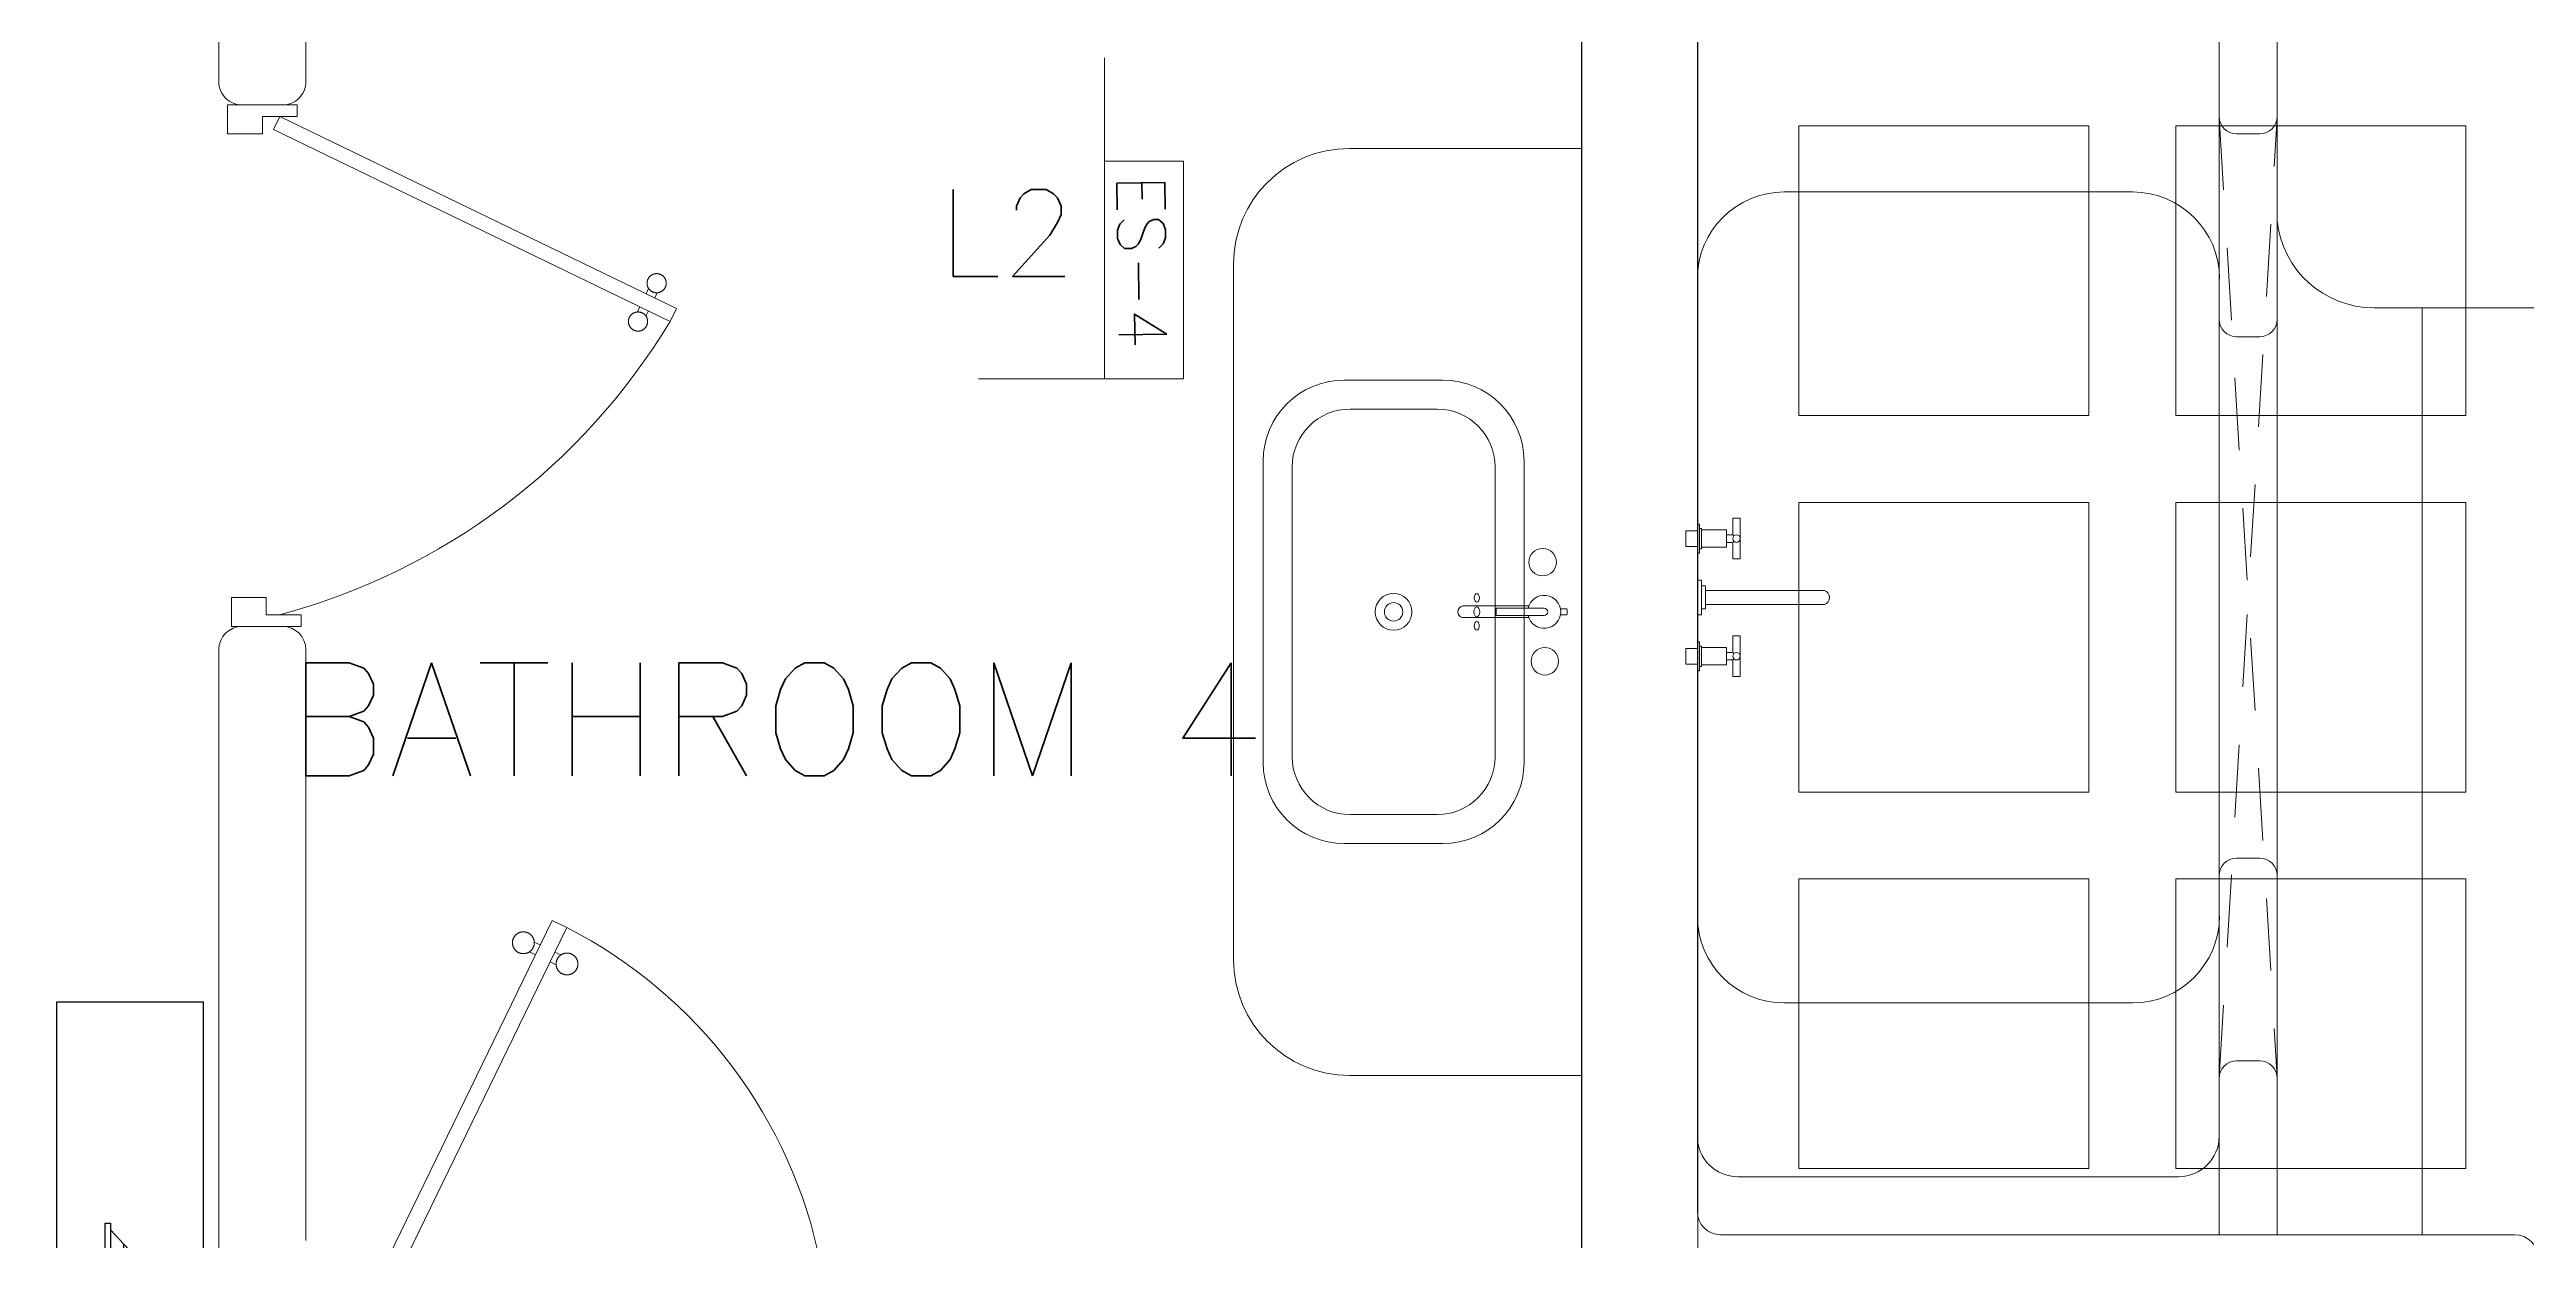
# Model space of a CAD drawing. Header units: metres. Extents: x -232 to 581, y 30 to 789.
# Drawn here: x 222.171 to 226.443, y 536.585 to 538.64 of the extents above; entities that cross this region are included whole.
import ezdxf

# ---------------------------------------------------------------- set-up
doc = ezdxf.new("R2010")
doc.units = ezdxf.units.M
for name, pattern in [('DASHED', [0.75, 0.5, -0.25]), ('HIDDEN', [9.525, 6.35, -3.175]), ('HIDDEN2', [0.1875, 0.125, -0.0625])]:
    doc.linetypes.add(name, pattern=pattern)
for name, color, linetype, lineweight in [('A-DOOR', 35, 'Continuous', 5), ('A-WALL', 250, 'Continuous', 20), ('baños', 140, 'Continuous', 0), ('BOVEDILLA', 8, 'Continuous', 5), ('Columnas', 7, 'Continuous', 18), ('muros bajitos', 252, 'Continuous', 5), ('PROYECCION', 9, 'DASHED', 0), ('textos', 7, 'Continuous', 0), ('VIGAS', 1, 'HIDDEN', 15)]:
    doc.layers.add(name, color=color, linetype=linetype, lineweight=lineweight)
doc.layers.add('DIMTEXTO', color=4, linetype='Continuous')
doc.layers.add('MOBILIARIOS', color=252, linetype='Continuous')
doc.layers.add('PISO', color=7, linetype='Continuous', lineweight=5, true_color=0xe6e6e6)
doc.styles.add('SMPLEX', font='simplex.shx')
doc.styles.get("Standard").update_dxf_attribs({"font": 'arial.ttf'})

# ---------------------------------------------------------------- blocks, each defined once
blk = doc.blocks.new('*U245')
at = {"layer": 'BOVEDILLA'}
blk.add_lwpolyline([(-0.25, -0.25), (0.25, -0.25), (0.25, 0.25), (-0.25, 0.25)], close=True, dxfattribs=at)
blk = doc.blocks.new('planta de entrepiso 20.03')
at = {"layer": 'textos', "color": 18, "linetype": 'Continuous', "ltscale": 0.01, "true_color": 0x000000}
for p, q in [((32.0197, -20.3853), (32.0197, -20.9395)), ((32.0197, -20.9395), (32.0197, -20.5635)), ((32.0197, -20.5635), (32.1557, -20.5635)), ((32.1557, -20.5635), (32.1557, -20.9395)), ((32.1557, -20.9395), (31.8022, -20.9395)), ((32.1557, -20.9395), (32.0197, -20.9395))]:
    blk.add_line(p, q, dxfattribs=at)
at = {"layer": 'VIGAS', "color": 18, "true_color": 0x000000}
for p, q in [((32.8426, -20.2777), (32.8426, -25.7777)), ((33.0426, -20.2777), (33.0426, -25.7777))]:
    blk.add_line(p, q, dxfattribs=at)
at = {"layer": 'BOVEDILLA', "color": 18, "linetype": 'ByBlock', "lineweight": -2, "true_color": 0x000000, "transparency": 16777216}
for p in [(33.4673, -20.7527), (34.1173, -20.7527), (33.4673, -21.4027), (34.1173, -21.4027), (33.4673, -22.0527), (34.1173, -22.0527)]:
    blk.add_blockref('*U245', p, dxfattribs=at)
at = {"layer": 'DIMTEXTO', "color": 18, "true_color": 0x000000, "style": 'SMPLEX'}
blk.add_text('L2', height=0.15, dxfattribs=at).set_placement((31.7325, -20.7627))
at = {"layer": 'textos', "color": 18, "true_color": 0x000000, "style": 'SMPLEX'}
blk.add_text('ES-4', height=0.0825, rotation=270.7774, dxfattribs=at).set_placement((32.0407, -20.5875))
blk = doc.blocks.new('A$C58f5b6b7')
at = {"layer": 'MOBILIARIOS'}
for points in [[(0, 0.2526), (2, 0.2526), (2, 0), (0, 0)], [(0.382, 0.1596), (0.382, 0.1691), (1.618, 0.1691), (1.618, 0.1596)]]:
    blk.add_lwpolyline(points, close=True, dxfattribs=at)
for points in [[(1.6059, 0.1595), (1.5823, 0.1372), (1, 0.1372), (0.4177, 0.1372), (0.3941, 0.1595)], [(1.5823, 0.1372), (1.54, 0.0973), (0.46, 0.0973), (0.4177, 0.1372)]]:
    blk.add_lwpolyline(points, dxfattribs=at)
for points, degree in [([(0.4512, 0.2382, -0.0047), (0.4469, 0.2461, -0.0047), (0.4415, 0.2461, -0.0047), (0.4325, 0.2461, -0.0047), (0.4368, 0.237, -0.0047)], 3), ([(0.4368, 0.237, -0.0047), (0.4526, 0.2031, -0.0047), (0.4683, 0.1691, -0.0047)], 2), ([(0.4885, 0.1691, -0.0047), (0.4698, 0.2037, -0.0047), (0.4512, 0.2382, -0.0047)], 2), ([(1.5115, 0.1691, -0.0047), (1.5302, 0.2037, -0.0047), (1.5488, 0.2382, -0.0047)], 2), ([(1.5632, 0.237, -0.0047), (1.5474, 0.2031, -0.0047), (1.5317, 0.1691, -0.0047)], 2), ([(1.5488, 0.2382, -0.0047), (1.5531, 0.2461, -0.0047), (1.5585, 0.2461, -0.0047), (1.5675, 0.2461, -0.0047), (1.5632, 0.237, -0.0047)], 3), ([(0.4368, 0.0172, -0.0047), (0.4554, 0.0572, -0.0047), (0.474, 0.0973, -0.0047)], 2), ([(0.4951, 0.0973, -0.0047), (0.4731, 0.0566, -0.0047), (0.4512, 0.016, -0.0047)], 2), ([(1.5049, 0.0973), (1.5269, 0.0566), (1.5488, 0.016)], 2), ([(1.5632, 0.0172), (1.5446, 0.0572), (1.526, 0.0973)], 2)]:
    blk.add_open_spline(points, degree=degree, dxfattribs=at)
for points in [[(0.4512, 0.016, -0.0047), (0.4469, 0.0081, -0.0047), (0.4415, 0.0081, -0.0047), (0.4325, 0.0081, -0.0047), (0.4368, 0.0172, -0.0047)], [(1.5488, 0.016), (1.5531, 0.0081), (1.5585, 0.0081), (1.5675, 0.0081), (1.5632, 0.0172)]]:
    blk.add_open_spline(points, degree=3, knots=[-0.08544201, -0.08544201, -0.08544201, -0.08544201, -0.04272101, 0, 0, 0, 0], dxfattribs=at)
blk = doc.blocks.new('P90')
at = {"layer": 'A-DOOR'}
for p, q in [((-0.0476, -0.8576), (0.6364, -0.5264)), ((-0.0368, -0.88), (0.6473, -0.5489)), ((0.5843, -0.5517), (0.58, -0.5427)), ((0.5992, -0.5445), (0.5949, -0.5355)), ((0.6473, -0.5489), (0.6364, -0.5264)), ((0.5952, -0.5741), (0.5995, -0.5831)), ((0.6101, -0.5669), (0.6144, -0.5759)), ((-0.0368, -0.88), (-0.0476, -0.8576))]:
    blk.add_line(p, q, dxfattribs=at)
for points in [[(-0.06, -0.02), (-0.06, -0.05), (-0.12, -0.05), (-0.12, 0), (0, 0), (0, -0.02)], [(-0.0668, -0.88), (-0.0668, -0.85), (-0.1268, -0.85), (-0.1268, -0.9), (-0.0068, -0.9), (-0.0068, -0.88)]]:
    blk.add_lwpolyline(points, close=True, dxfattribs=at)
blk.add_arc((-0.3259, -1.105), 1.1228, 31.0139, 75.0797, dxfattribs=at)
for points in [[(0.5812, -0.5096), (0.5857, -0.5096), (0.5933, -0.5141), (0.5977, -0.5218), (0.5977, -0.5306), (0.5933, -0.5383), (0.5856, -0.5427), (0.5767, -0.5427), (0.5691, -0.5383), (0.5647, -0.5306), (0.5647, -0.5217), (0.5691, -0.514), (0.5768, -0.5096), (0.5812, -0.5096)], [(0.6133, -0.5758), (0.6177, -0.5758), (0.6254, -0.5803), (0.6298, -0.5879), (0.6298, -0.5968), (0.6253, -0.6045), (0.6176, -0.6089), (0.6088, -0.6089), (0.6011, -0.6044), (0.5967, -0.5967), (0.5967, -0.5879), (0.6011, -0.5802), (0.6088, -0.5758), (0.6133, -0.5758)]]:
    blk.add_open_spline(points, degree=2, dxfattribs=at)
blk = doc.blocks.new('A$Ccb23abde')
at = {"layer": 'baños'}
for p, q in [((0.06, 0.2282), (0.01, 0.2282)), ((0.01, 0.2282), (0.01, 0.2247)), ((0.01, 0.2247), (0.0175, 0.2247)), ((0.0175, 0.2247), (0.0175, 0.2212)), ((0.0525, 0.2247), (0.0175, 0.2247)), ((0.0175, 0.2212), (0.02, 0.2212)), ((0.02, 0.2212), (0.02, 0.1782)), ((0.02, 0.2212), (0.05, 0.2212)), ((0.0485, 0.2482), (0.0215, 0.2482)), ((0.0215, 0.2482), (0.0215, 0.2282)), ((0.0215, 0.2282), (0.0485, 0.2282)), ((0.0485, 0.2282), (0.0485, 0.2482)), ((0.05, 0.1782), (0.05, 0.2212)), ((0.05, 0.2212), (0.0525, 0.2212)), ((0.0525, 0.2212), (0.0525, 0.2247)), ((0.0525, 0.2247), (0.06, 0.2247)), ((0.06, 0.2247), (0.06, 0.2282)), ((0.1665, 0.2282), (0.1065, 0.2282)), ((0.1065, 0.2282), (0.1065, 0.2212)), ((0.1065, 0.2212), (0.1665, 0.2212)), ((0.1565, 0.2212), (0.1165, 0.2212)), ((0.1165, 0.2212), (0.1165, 0.2142)), ((0.1165, 0.2142), (0.1565, 0.2142)), ((0.1485, 0.2142), (0.1245, 0.2142)), ((0.1245, 0.2142), (0.1245, 0.0091)), ((0.1485, 0.0091), (0.1485, 0.2142)), ((0.1565, 0.2142), (0.1565, 0.2212)), ((0.1665, 0.2212), (0.1665, 0.2282)), ((0.213, 0.2282), (0.263, 0.2282)), ((0.213, 0.2247), (0.213, 0.2282)), ((0.2205, 0.2247), (0.213, 0.2247)), ((0.2205, 0.2212), (0.2205, 0.2247)), ((0.2205, 0.2247), (0.2555, 0.2247)), ((0.223, 0.2212), (0.2205, 0.2212)), ((0.223, 0.1782), (0.223, 0.2212)), ((0.253, 0.2212), (0.223, 0.2212)), ((0.2515, 0.2482), (0.2245, 0.2482)), ((0.2245, 0.2482), (0.2245, 0.2282)), ((0.2245, 0.2282), (0.2515, 0.2282)), ((0.2515, 0.2282), (0.2515, 0.2482)), ((0.253, 0.2212), (0.253, 0.1782)), ((0.2555, 0.2212), (0.253, 0.2212)), ((0.2555, 0.2247), (0.2555, 0.2212)), ((0.263, 0.2247), (0.2555, 0.2247)), ((0.263, 0.2282), (0.263, 0.2247)), ((0.02, 0.1782), (0.0285, 0.1782)), ((0.0285, 0.1782), (0.0285, 0.1672)), ((0.0285, 0.1782), (0.0415, 0.1782)), ((0.0415, 0.1672), (0.0415, 0.1782)), ((0.0415, 0.1782), (0.05, 0.1782)), ((0.2315, 0.1782), (0.223, 0.1782)), ((0.2315, 0.1672), (0.2315, 0.1782)), ((0.2445, 0.1782), (0.2315, 0.1782)), ((0.2445, 0.1782), (0.2445, 0.1672)), ((0.253, 0.1782), (0.2445, 0.1782)), ((0.0285, 0.1672), (0, 0.1672)), ((0, 0.1672), (0, 0.1542)), ((0, 0.1542), (0.07, 0.1542)), ((0.0285, 0.1672), (0.0304, 0.1653)), ((0.0415, 0.1672), (0.0396, 0.1653)), ((0.07, 0.1672), (0.0415, 0.1672)), ((0.07, 0.1542), (0.07, 0.1672)), ((0.203, 0.1672), (0.2315, 0.1672)), ((0.203, 0.1542), (0.203, 0.1672)), ((0.273, 0.1542), (0.203, 0.1542)), ((0.2315, 0.1672), (0.2334, 0.1653)), ((0.2445, 0.1672), (0.2426, 0.1653)), ((0.2445, 0.1672), (0.273, 0.1672)), ((0.273, 0.1672), (0.273, 0.1542))]:
    blk.add_line(p, q, dxfattribs=at)
for centre, major_axis, start_param, end_param in [((0.035, 0.1607), (0.0046, 0.0046), 5.497787, 11.780972), ((0.238, 0.1607), (-0.0046, 0.0046), 3.926991, 10.210176), ((0.1365, 0.0125), (-0.00881, 0.00881), 1.057396, 3.654969)]:
    blk.add_ellipse(centre, major_axis=major_axis, ratio=1, start_param=start_param, end_param=end_param, dxfattribs=at)
blk = doc.blocks.new('A$C3685e79b')
at = {"layer": 'A-DOOR'}
for p, q in [((0.0125, 0.05), (0.3248, 0.6926)), ((0.3248, 0.6926), (0.3503, 0.6802)), ((0.038, 0.0376), (0.3503, 0.6802)), ((0.3042, 0.6503), (0.294, 0.6552)), ((0.296, 0.6333), (0.2858, 0.6383)), ((0.3215, 0.621), (0.3317, 0.616)), ((0.3297, 0.6379), (0.3399, 0.6329)), ((0.038, 0.0376), (0.0125, 0.05))]:
    blk.add_line(p, q, dxfattribs=at)
for points in [[(0, 0), (0.025, 0), (0.025, 0.025), (0.0125, 0.025), (0.0125, 0.1), (0, 0.1), (0, 0)], [(0.8, 0), (0.775, 0), (0.775, 0.025), (0.7875, 0.025), (0.7875, 0.1), (0.8, 0.1), (0.8, 0)]]:
    blk.add_lwpolyline(points, dxfattribs=at)
blk.add_arc((-0.0309, -0.0619), 0.8343, 11.1901, 62.8126, dxfattribs=at)
for points in [[(0.294, 0.6539), (0.294, 0.659), (0.289, 0.6677), (0.2802, 0.6727), (0.2702, 0.6727), (0.2614, 0.6677), (0.2564, 0.6589), (0.2564, 0.6489), (0.2614, 0.6401), (0.2702, 0.6351), (0.2803, 0.6351), (0.289, 0.6401), (0.294, 0.6489), (0.294, 0.6539)], [(0.3693, 0.6173), (0.3693, 0.6224), (0.3642, 0.6311), (0.3555, 0.6361), (0.3454, 0.6361), (0.3367, 0.6311), (0.3316, 0.6224), (0.3317, 0.6123), (0.3367, 0.6035), (0.3454, 0.5985), (0.3555, 0.5985), (0.3643, 0.6036), (0.3693, 0.6123), (0.3693, 0.6173)]]:
    blk.add_open_spline(points, degree=2, dxfattribs=at)
blk = doc.blocks.new('A$C160d384d')
at = {"layer": 'baños'}
for p, q in [((0.2143, 0.8), (0.3843, 0.8)), ((0.2243, 0.75), (0.3743, 0.75)), ((0.0743, 0.14), (0.0743, 0.66)), ((0.1243, 0.15), (0.1243, 0.65)), ((0.4743, 0.65), (0.4743, 0.15)), ((0.5243, 0.66), (0.5243, 0.14)), ((0.3743, 0.05), (0.2243, 0.05)), ((0.3843, 0), (0.2143, 0))]:
    blk.add_line(p, q, dxfattribs=at)
at = {"layer": 'baños', "linetype": 'Continuous'}
for p, q in [((0.0005, 0.405, 0), (0, 0.4043, 0)), ((0, 0.4043, 0), (0, 0.3957, 0)), ((0, 0.3957, 0), (0.0005, 0.395, 0)), ((0.0114, 0.405, 0), (0.0005, 0.405, 0)), ((0.0005, 0.395, 0), (0.0114, 0.395, 0)), ((0.0395, 0.4062, 0), (0.0395, 0.4062, 0)), ((0.0395, 0.4062, 0), (0.1223, 0.4062, 0.0004)), ((0.0395, 0.3939, 0), (0.0395, 0.3939, 0)), ((0.0661, 0.4101, 0), (0.1804, 0.4101, 0)), ((0.1804, 0.39, 0), (0.0661, 0.39, 0)), ((0.1223, 0.4062, 0.0004), (0.1223, 0.3939, 0.0004))]:
    blk.add_line(p, q, dxfattribs=at)
at = {"layer": 'baños', "linetype": 'Continuous', "extrusion": (1.31781e-06, -1, -8.43443e-26)}
for p, q in [((0.1223, 0.3939, 0.0004), (0.0395, 0.3939, 0)), ((0.0395, 0.3939, 0), (0.1223, 0.3939, 0.0004))]:
    blk.add_line(p, q, dxfattribs=at)
at = {"layer": 'baños', "linetype": 'Continuous'}
for centre, radius in [((0.0422, 0.4857), 0.0237), ((0.2993, 0.4), 0.0317), ((0.2993, 0.4), 0.0159), ((0.0384, 0.3146), 0.0237)]:
    blk.add_circle(centre, radius, dxfattribs=at)
at = {"layer": 'baños'}
for centre, radius, start, end in [((0.2143, 0.66), 0.14, 90, 180), ((0.3843, 0.66), 0.14, 0, 90), ((0.2243, 0.65), 0.1, 90, 180), ((0.3743, 0.65), 0.1, 0, 90), ((0.2143, 0.14), 0.14, 180, 270), ((0.2243, 0.15), 0.1, 180, 270), ((0.3743, 0.15), 0.1, 270, 360), ((0.3843, 0.14), 0.14, 270, 0)]:
    blk.add_arc(centre, radius, start, end, dxfattribs=at)
at = {"layer": 'baños', "linetype": 'Continuous'}
for centre, radius, start, end in [((0.0395, 0.4), 0.0285, 12.564, 347.4316), ((0.0398, 0.3997, 0), 0.00653, 92.8714, 177.1287), ((0.0398, 0.4004, 0), 0.00653, 182.8714, 267.1287), ((0.1786, 0.4001, 0), 0.0101, 359.5645, 79.3894), ((0.1786, 0.4, 0), 0.0101, 280.6108, 0.4357)]:
    blk.add_arc(centre, radius, start, end, dxfattribs=at)
at = {"layer": 'baños', "linetype": 'Continuous', "extrusion": (3.61622e-27, 8.43443e-26, -1)}
for centre, major_axis, ratio in [((0.1557, 0.424), (0.00005, -0.0075), 0.581577), ((0.1558, 0.4), (0, -0.0085), 0.599546), ((0.1558, 0.376), (0.00005, -0.0075), 0.581577)]:
    blk.add_ellipse(centre, major_axis=major_axis, ratio=ratio, dxfattribs=at)
at = {"layer": 'baños', "linetype": 'Continuous', "flags": 8}
for tag, p in [('TRADENAME', (0.1887, 0.4, 0)), ('MODELNUMBER', (0.1887, 0.4, 0)), ('MATERIAL', (0.1888, 0.4, 0)), ('PRODUCT', (0.1888, 0.4, 0))]:
    blk.add_attdef(tag, p, '', height=0.0000254, rotation=270.0001, dxfattribs=at)
at = {"layer": 'baños', "linetype": 'Continuous'}
for tag, p in [('MATERIAL', (0.299, 0.3999)), ('PRODUCT', (0.299, 0.3999)), ('TRADENAME', (0.2991, 0.3999)), ('MODELNUMBER', (0.2991, 0.3999))]:
    blk.add_attdef(tag, p, '', height=0.0000254, rotation=90.0001, dxfattribs=at)
blk = doc.blocks.new('20.03.2026 LN 09 SEGUNDO NIVEL ARQ')
at = {"layer": 'A-WALL', "color": 5}
for p, q in [((82.8459, -42.6986), (82.8459, -42.9686)), ((82.9459, -42.6986), (82.9459, -42.9686)), ((81.7459, -42.8386), (81.7459, -44.8686)), ((81.9459, -42.8386), (81.9459, -44.8586)), ((82.8759, -42.9986), (82.9159, -42.9986)), ((79.5059, -43.8486), (79.4359, -43.8486)), ((79.3959, -47.1086), (79.3959, -43.8886)), ((79.5459, -43.8886), (79.5459, -44.9086)), ((81.7459, -44.8686), (81.7459, -46.2086)), ((83.3559, -44.8986), (81.9859, -44.8986))]:
    blk.add_line(p, q, dxfattribs=at)
blk.add_lwpolyline([(79.8959, -42.6986), (79.5459, -42.6986), (79.5459, -42.9086, -0.414214), (79.5059, -42.9486), (79.4359, -42.9486, -0.414214), (79.3959, -42.9086), (79.3959, -42.6986), (78.9459, -42.6986)], format="xyb", dxfattribs=at)
for centre, radius, start, end in [((82.8759, -42.9686), 0.03, 180, 270), ((82.9159, -42.9686), 0.03, 270, 0), ((79.4359, -43.8886), 0.04, 90, 180), ((79.5059, -43.8886), 0.04, 0, 90), ((81.9859, -44.8586), 0.04, 180, 270), ((83.3559, -44.9386), 0.04, 0, 90)]:
    blk.add_arc(centre, radius, start, end, dxfattribs=at)
at = {"layer": 'baños', "color": 5}
for p, q in [((81.3459, -43.0236, 0), (81.7459, -43.0236, 0)), ((82.0959, -43.0987), (82.6965, -43.0987)), ((81.1459, -43.2236, 0), (81.1459, -44.4236, 0)), ((85.6294, -43.2986), (83.1125, -43.2986)), ((82.0959, -44.4986), (82.6965, -44.4986)), ((81.3459, -44.6236, 0), (81.7459, -44.6236, 0))]:
    blk.add_line(p, q, dxfattribs=at)
for centre, radius, start, end in [((81.3459, -43.2236, 0), 0.2, 90, 180), ((82.0959, -43.2487), 0.15, 90, 180), ((82.6965, -43.2487), 0.15, 0, 90), ((83.1125, -43.1312), 0.1675, 185.9712, 270), ((82.0959, -44.3486), 0.15, 180, 270), ((82.6965, -44.3486), 0.15, 270, 0), ((81.3459, -44.4236, 0), 0.2, 180, 270)]:
    blk.add_arc(centre, radius, start, end, dxfattribs=at)
at = {"layer": 'muros bajitos', "color": 5}
for p, q in [((82.8459, -42.9686), (82.8459, -43.3187)), ((82.9459, -42.9686), (82.9459, -43.3186)), ((82.8459, -43.3187), (82.8459, -44.2786)), ((82.8759, -43.3486), (82.9159, -43.3486)), ((82.9459, -43.3186), (82.9459, -44.2786)), ((82.8759, -44.2486), (82.9159, -44.2486)), ((82.8459, -44.8986), (82.8459, -44.2786)), ((82.9459, -44.8986), (82.9459, -44.2786)), ((82.8759, -44.5987), (82.9159, -44.5987)), ((82.0159, -44.7986), (82.7759, -44.7986))]:
    blk.add_line(p, q, dxfattribs=at)
for centre, radius, start, end in [((82.8759, -43.3186), 0.03, 180, 270), ((82.9159, -43.3186), 0.03, 270, 0), ((82.8759, -44.2786), 0.03, 90, 180), ((82.9159, -44.2786), 0.03, 0, 90), ((82.8759, -44.6287), 0.03, 90, 180), ((82.9159, -44.6287), 0.03, 0, 90), ((82.0159, -44.7286), 0.07, 180, 270), ((82.7759, -44.7286), 0.07, 270, 0)]:
    blk.add_arc(centre, radius, start, end, dxfattribs=at)
at = {"layer": 'PISO', "color": 5}
blk.add_line((83.1959, -43.2986), (83.1959, -44.8986), dxfattribs=at)
at = {"layer": 'PROYECCION', "color": 5, "linetype": 'HIDDEN2'}
for p, q in [((82.846, -42.9705), (82.9459, -44.6269)), ((82.846, -44.6269), (82.9459, -42.9705))]:
    blk.add_line(p, q, dxfattribs=at)
at = {"color": 5}
ref = blk.add_blockref('A$C160d384d', (81.7213, -44.2235), dxfattribs=dict(at, xscale=-1))
ref.add_attrib('MATERIAL', 'VITREOUS CHINA', (81.4223, -43.8233), dxfattribs={"layer": 'baños', "linetype": 'Continuous', "height": 0.0000254, "rotation": 269.9999})
ref.add_attrib('PRODUCT', 'BATHROOM SINK', (81.4223, -43.8233), dxfattribs={"layer": 'baños', "linetype": 'Continuous', "height": 0.0000254, "rotation": 269.9999})
ref.add_attrib('TRADENAME', 'VOX', (81.4223, -43.8235), dxfattribs={"layer": 'baños', "linetype": 'Continuous', "height": 0.0000254, "rotation": 269.9999})
ref.add_attrib('MODELNUMBER', 'K-5373', (81.4222, -43.8235), dxfattribs={"layer": 'baños', "linetype": 'Continuous', "height": 0.0000254, "rotation": 269.9999})
ref.add_attrib('MATERIAL', 'BRASS', (81.5325, -43.8236, 0), dxfattribs={"layer": 'baños', "linetype": 'Continuous', "height": 0.0000254, "rotation": 89.9999})
ref.add_attrib('PRODUCT', 'FAUCETS', (81.5326, -43.8236, 0), dxfattribs={"layer": 'baños', "linetype": 'Continuous', "height": 0.0000254, "rotation": 89.9999})
ref.add_attrib('TRADENAME', 'PURIST', (81.5326, -43.8236, 0), dxfattribs={"layer": 'baños', "linetype": 'Continuous', "height": 0.0000254, "rotation": 89.9999})
ref.add_attrib('MODELNUMBER', 'K-14404-4A', (81.5327, -43.8236, 0), dxfattribs={"layer": 'baños', "linetype": 'Continuous', "height": 0.0000254, "rotation": 89.9999})
blk.add_blockref('A$C3685e79b', (79.6459, -45.0486), dxfattribs=at)
at = {"layer": 'A-DOOR', "color": 5, "xscale": -1, "rotation": 180}
blk.add_blockref('P90', (79.5377, -43.8486), dxfattribs=at)
at = {"layer": 'baños', "color": 5, "rotation": 90}
blk.add_blockref('A$Ccb23abde', (82.1741, -43.9351), dxfattribs=at)
at = {"layer": 'MOBILIARIOS', "color": 5, "rotation": 90}
blk.add_blockref('A$C58f5b6b7', (79.3689, -46.4967, 0.0047), dxfattribs=at)
at = {"layer": 'baños', "color": 5, "linetype": 'Continuous', "flags": 8}
for tag, p in [('MODELNUMBER', (83.7813, -42.9175, 0)), ('MATERIAL', (83.7813, -42.9176, 0)), ('PRODUCT', (83.7813, -42.9176, 0)), ('TRADENAME', (83.7813, -42.9176, 0)), ('MODELNUMBER', (84.956, -42.9175, 0)), ('TRADENAME', (84.956, -42.9176, 0)), ('MATERIAL', (84.956, -42.9176, 0)), ('PRODUCT', (84.956, -42.9176, 0))]:
    blk.add_attdef(tag, p, '', height=0.0000254, rotation=180.0001, dxfattribs=at)
at = {"layer": 'baños', "color": 5, "linetype": 'Continuous'}
for tag, p, rotation in [('TRADENAME', (85.8912, -56.9933), 180.0001), ('MODELNUMBER', (85.8912, -56.9934), 180.0001), ('MATERIAL', (85.8914, -56.9932), 180.0001), ('PRODUCT', (85.8914, -56.9933), 180.0001), ('MODELNUMBER', (86.6008, -56.9934), 179.9999), ('MATERIAL', (86.6008, -56.9932), 179.9999), ('PRODUCT', (86.6008, -56.9933), 179.9999), ('TRADENAME', (86.6008, -56.9933), 179.9999)]:
    blk.add_attdef(tag, p, '', height=0.0000254, rotation=rotation, dxfattribs=at)
at = {"layer": 'textos', "color": 5, "insert": (79.3785, -44.1064), "char_height": 0.195, "width": 3.404877, "attachment_point": 7}
blk.add_mtext('{\\Fromans|c0; BATHROOM 4}', dxfattribs=at)

msp = doc.modelspace()

# ---------------------------------------------------------------- block references
at = {"layer": 'Columnas'}
msp.add_blockref('planta de entrepiso 20.03', (191.9707, 559.0112), dxfattribs=at)

# ---------------------------------------------------------------- next in the draw order: block references
at = {"color": 1}
msp.add_blockref('20.03.2026 LN 09 SEGUNDO NIVEL ARQ', (143.0668, 581.4931), dxfattribs=at)

doc.saveas('drawing.dxf')
